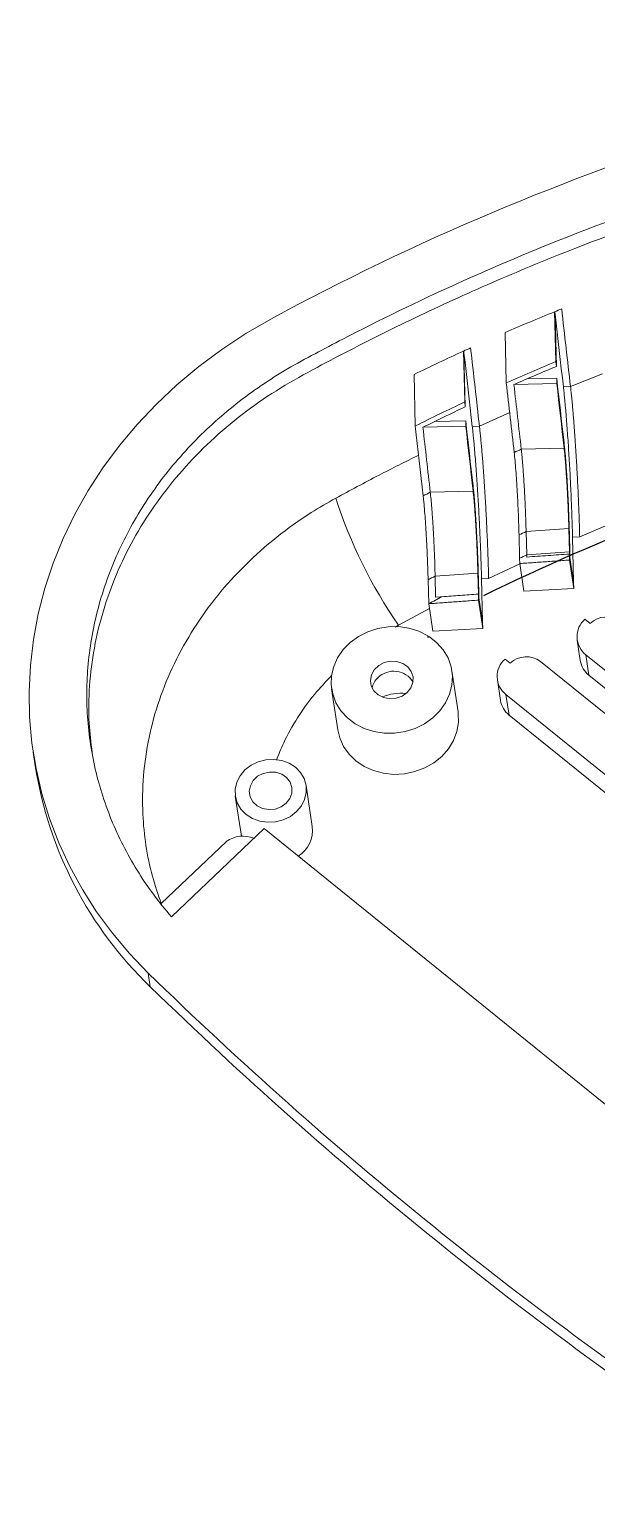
# Model space of a CAD drawing. Header units: inches. Extents: x 1474 to 2938, y 573 to 1061.
# Drawn here: x 2018.2 to 2046, y 698 to 769.2 of the extents above; entities that cross this region are included whole.
import ezdxf

# ---------------------------------------------------------------- set-up
doc = ezdxf.new("R2010")
doc.units = ezdxf.units.IN

msp = doc.modelspace()

# ---------------------------------------------------------------- linework, layer by layer
at = {"color": 7, "linetype": 'Continuous', "lineweight": 15}
for p, q in [((2043.912, 755.382), (2043.971, 752.946)), ((2043.935, 755.27), (2043.998, 752.711)), ((2041.551, 751.899), (2041.49, 754.362)), ((2039.458, 753.455), (2039.519, 750.968)), ((2039.481, 753.358), (2039.545, 750.731)), ((2043.998, 752.711), (2043.971, 752.946)), ((2037.101, 749.796), (2037.039, 752.314)), ((2042.561, 752.097), (2044.016, 752.136)), ((2044.016, 752.136), (2044.018, 751.873)), ((2044.018, 751.873), (2041.923, 751.817)), ((2044.342, 751.701), (2044.691, 751.719)), ((2039.545, 750.731), (2039.519, 750.968)), ((2039.566, 750.052), (2038.039, 750.009)), ((2039.568, 749.79), (2039.566, 750.052)), ((2037.473, 749.731), (2039.568, 749.79)), ((2039.888, 749.768), (2040.237, 749.786)), ((2044.377, 748.713), (2042.282, 748.657)), ((2044.375, 748.975), (2044.377, 748.713)), ((2037.833, 746.549), (2039.927, 746.609)), ((2039.927, 746.609), (2039.925, 746.871)), ((2042.201, 743.326), (2042.173, 744.469)), ((2044.608, 744.776), (2042.519, 744.629)), ((2042.547, 743.488), (2042.519, 744.629)), ((2044.633, 744.609), (2044.608, 744.776)), ((2044.635, 743.637), (2044.608, 744.776)), ((2044.661, 743.459), (2044.633, 744.609)), ((2044.79, 744.355), (2045.139, 744.374)), ((2044.844, 742.153), (2044.79, 744.355)), ((2042.547, 743.488), (2044.635, 743.637)), ((2042.549, 743.383), (2042.547, 743.488)), ((2044.635, 743.637), (2044.637, 743.53)), ((2044.635, 743.637), (2044.661, 743.459)), ((2044.661, 743.459), (2044.663, 743.362)), ((2042.206, 743.064), (2042.201, 743.326)), ((2042.206, 743.064), (2042.408, 741.715)), ((2044.643, 743.236), (2044.851, 741.846)), ((2044.663, 743.362), (2044.844, 742.153)), ((2037.755, 741.098), (2037.726, 742.271)), ((2038.071, 742.451), (2040.16, 742.595)), ((2038.096, 741.424), (2038.071, 742.451)), ((2040.16, 742.595), (2040.185, 742.428)), ((2040.16, 742.595), (2040.185, 741.569)), ((2040.185, 742.428), (2040.21, 741.402)), ((2040.339, 742.31), (2040.688, 742.328)), ((2040.391, 740.198), (2040.339, 742.31)), ((2044.851, 741.846), (2044.844, 742.153)), ((2038.096, 741.424), (2040.185, 741.569)), ((2038.405, 741.44), (2038.096, 741.424)), ((2040.21, 741.402), (2040.391, 740.198)), ((2044.851, 741.846), (2042.408, 741.715)), ((2037.755, 741.098), (2037.955, 739.761)), ((2040.191, 741.274), (2040.398, 739.891)), ((2040.398, 739.891), (2037.955, 739.761)), ((2040.398, 739.891), (2040.391, 740.198)), ((2045.396, 740.341), (2045.648, 740.137)), ((2037.711, 739.45), (2037.709, 739.536)), ((2037.721, 739.456), (2037.709, 739.536)), ((2037.783, 739.489), (2037.711, 739.45)), ((2045.02, 739.318), (2045.17, 738.315)), ((2059.304, 727.391), (2045.438, 738.605)), ((2045.438, 738.605), (2045.589, 737.602)), ((2039.195, 735.807), (2038.894, 737.812)), ((2041.49, 738.394), (2041.742, 738.19)), ((2043.222, 738.269), (2058.097, 726.24)), ((2041.114, 737.371), (2041.264, 736.368)), ((2059.455, 726.388), (2045.589, 737.602)), ((2033.01, 736.93), (2033.311, 734.924)), ((2056.407, 724.629), (2041.532, 736.658)), ((2041.532, 736.658), (2041.683, 735.655)), ((2056.557, 723.626), (2041.683, 735.655)), ((2018.417, 733.832), (2018.517, 733.163)), ((2032.062, 730.202), (2031.761, 732.207)), ((2028.3, 731.688), (2028.595, 729.722)), ((2025.182, 725.783), (2029.71, 730.099)), ((2029.71, 730.099), (2060.602, 705.117)), ((2027.86, 729.463), (2024.677, 726.429)), ((2024.042, 723.033), (2024.142, 722.365))]:
    msp.add_line(p, q, dxfattribs=at)
at = {"color": 8, "linetype": 'Continuous', "lineweight": 15}
for p, q in [((2046.256, 752.345), (2044.691, 751.719)), ((2041.715, 750.451), (2040.237, 749.786)), ((2045.139, 744.374), (2046.743, 745.052)), ((2040.688, 742.328), (2042.208, 743.053)), ((2036.277, 740.053), (2037.79, 740.861)), ((2036.108, 739.953), (2036.277, 740.053))]:
    msp.add_line(p, q, dxfattribs=at)
at = {"color": 7, "linetype": 'Continuous', "lineweight": 15, "flags": 128}
for points in [[(2030.034, 755.022), (2028.811, 754.31), (2027.635, 753.536), (2026.513, 752.702), (2025.447, 751.812), (2024.443, 750.868), (2023.502, 749.874), (2022.63, 748.835), (2021.829, 747.753), (2021.102, 746.633), (2020.452, 745.478), (2019.881, 744.294), (2019.392, 743.084), (2018.985, 741.853), (2018.664, 740.606), (2018.428, 739.347), (2018.279, 738.08), (2018.217, 736.811), (2018.242, 735.543), (2018.355, 734.283), (2018.555, 733.033), (2018.841, 731.8), (2019.212, 730.587), (2019.667, 729.399), (2020.204, 728.241), (2020.821, 727.116), (2021.516, 726.029), (2022.287, 724.983), (2023.13, 723.984), (2024.042, 723.033)], [(2043.935, 755.27), (2043.932, 755.299), (2043.929, 755.328), (2043.925, 755.358), (2043.922, 755.387)], [(2044.342, 751.701), (2044.291, 752.147), (2044.24, 752.593), (2044.189, 753.039), (2044.139, 753.485), (2044.088, 753.932), (2044.037, 754.378), (2043.986, 754.824), (2043.935, 755.27)], [(2039.481, 753.358), (2039.478, 753.387), (2039.474, 753.417), (2039.471, 753.446), (2039.469, 753.46)], [(2039.888, 749.768), (2039.837, 750.216), (2039.786, 750.665), (2039.735, 751.114), (2039.685, 751.563), (2039.634, 752.012), (2039.583, 752.46), (2039.532, 752.909), (2039.481, 753.358)], [(2044.375, 748.975), (2044.33, 749.371), (2044.285, 749.766), (2044.24, 750.161), (2044.195, 750.556), (2044.15, 750.951), (2044.106, 751.346), (2044.061, 751.741), (2044.016, 752.136)], [(2044.377, 748.713), (2044.332, 749.108), (2044.287, 749.503), (2044.242, 749.898), (2044.197, 750.293), (2044.152, 750.688), (2044.107, 751.083), (2044.063, 751.478), (2044.018, 751.873)], [(2039.925, 746.871), (2039.88, 747.269), (2039.835, 747.666), (2039.79, 748.064), (2039.746, 748.462), (2039.701, 748.86), (2039.656, 749.257), (2039.611, 749.655), (2039.566, 750.052)], [(2037.487, 746.375), (2037.439, 746.803), (2037.391, 747.231), (2037.343, 747.658), (2037.294, 748.086), (2037.246, 748.513), (2037.198, 748.941), (2037.149, 749.368), (2037.101, 749.796)], [(2039.927, 746.609), (2039.882, 747.006), (2039.837, 747.404), (2039.792, 747.802), (2039.747, 748.2), (2039.702, 748.597), (2039.657, 748.995), (2039.613, 749.393), (2039.568, 749.79)], [(2044.643, 743.236), (2044.64, 743.383), (2044.637, 743.53)], [(2040.191, 741.274), (2040.186, 741.541), (2040.185, 741.569)], [(2037.709, 739.536), (2037.269, 739.757), (2036.79, 739.905), (2036.285, 739.978), (2035.771, 739.972), (2035.262, 739.887), (2034.774, 739.727), (2034.321, 739.497), (2033.917, 739.202), (2033.575, 738.852), (2033.304, 738.457), (2033.112, 738.03), (2033.006, 737.583), (2032.989, 737.13), (2033.061, 736.684), (2033.22, 736.258), (2033.461, 735.866), (2033.777, 735.52), (2034.158, 735.229), (2034.594, 735.002), (2035.07, 734.847), (2035.573, 734.767), (2036.087, 734.766), (2036.597, 734.844), (2037.088, 734.997), (2037.545, 735.222), (2037.953, 735.511), (2038.302, 735.856), (2038.58, 736.247), (2038.778, 736.672), (2038.892, 737.118), (2038.917, 737.571), (2038.854, 738.018), (2038.702, 738.446), (2038.469, 738.842), (2038.159, 739.193), (2037.783, 739.489)], [(2036.709, 736.759), (2036.888, 736.99), (2036.985, 737.255), (2036.99, 737.53), (2036.903, 737.79), (2036.731, 738.014), (2036.49, 738.18), (2036.201, 738.275), (2035.891, 738.289), (2035.585, 738.222), (2035.312, 738.079), (2035.096, 737.873), (2034.956, 737.622), (2034.905, 737.35), (2034.947, 737.079), (2035.078, 736.834), (2035.286, 736.637), (2035.554, 736.505), (2035.857, 736.45), (2036.169, 736.477), (2036.461, 736.583), (2036.709, 736.759)], [(2033.311, 734.924), (2033.404, 734.537), (2033.591, 734.119), (2033.86, 733.739), (2034.2, 733.409), (2034.604, 733.137), (2035.057, 732.934), (2035.547, 732.804), (2036.058, 732.752), (2036.575, 732.78), (2037.083, 732.886), (2037.565, 733.068), (2038.007, 733.319), (2038.396, 733.632), (2038.72, 733.998), (2038.969, 734.406), (2039.135, 734.843), (2039.214, 735.296), (2039.203, 735.75), (2039.195, 735.807)], [(2031.291, 730.928), (2031.528, 731.21), (2031.69, 731.529), (2031.769, 731.868), (2031.761, 732.212), (2031.665, 732.543), (2031.488, 732.843), (2031.238, 733.099), (2030.927, 733.297), (2030.572, 733.427), (2030.189, 733.483), (2029.798, 733.463), (2029.419, 733.366), (2029.07, 733.198), (2028.77, 732.967), (2028.533, 732.686), (2028.371, 732.367), (2028.292, 732.027), (2028.301, 731.683), (2028.396, 731.353), (2028.573, 731.052), (2028.823, 730.797), (2029.134, 730.599), (2029.49, 730.468), (2029.873, 730.412), (2030.263, 730.433), (2030.643, 730.53), (2030.991, 730.698), (2031.291, 730.928)], [(2030.787, 731.336), (2030.967, 731.567), (2031.064, 731.832), (2031.069, 732.106), (2030.981, 732.367), (2030.81, 732.591), (2030.569, 732.757), (2030.28, 732.852), (2029.969, 732.866), (2029.664, 732.799), (2029.391, 732.656), (2029.175, 732.45), (2029.035, 732.199), (2028.984, 731.926), (2029.025, 731.656), (2029.156, 731.411), (2029.365, 731.213), (2029.633, 731.081), (2029.936, 731.027), (2030.248, 731.053), (2030.54, 731.16), (2030.787, 731.336)]]:
    msp.add_lwpolyline(points, dxfattribs=at)
at = {"color": 7, "linetype": 'Continuous', "lineweight": 15}
for centre, radius, start, end in [((2088.701, 646.936), 122.981, 96.16304, 118.49203), ((2088.117, 647.566), 114.253, 112.72955, 114.0522), ((2088.154, 647.382), 114.21, 112.74423, 113.87772), ((2087.632, 648.622), 113.091, 115.17851, 116.53969), ((2087.673, 648.434), 113.053, 115.19535, 116.36171), ((2088.305, 645.716), 112.761, 114.08859, 114.28113), ((2087.781, 646.816), 111.541, 116.60273, 116.80123), ((2056.05, 753.686), 24.017, 198.0053, 214.58642), ((2088.254, 645.602), 109.078, 114.78971, 114.98981), ((2088.168, 645.987), 107.647, 115.07498, 115.27818), ((2087.692, 646.742), 107.807, 117.40519, 117.61197), ((2087.613, 647.101), 106.401, 117.54675, 117.94239), ((2046.141, 739.491), 1.131, 131.24279, 231.56404), ((2046.435, 739.301), 1.149, 52.85266, 133.25397), ((2042.529, 737.354), 1.149, 52.85266, 133.25397), ((2036.046, 736.695), 1.104, 31.39897, 134.57188), ((2042.235, 737.544), 1.131, 131.24279, 231.56404), ((2046.287, 738.492), 1.131, 188.97082, 231.8499), ((2035.885, 736.813), 0.907, 132.60675, 170.02157), ((2036.377, 734.54), 2.182, 82.87007, 114.18858), ((2042.381, 736.545), 1.131, 188.97082, 231.8499), ((2037.34, 736.104), 19.051, 188.87904, 226.15272), ((2030.557, 730.023), 1.516, 302.83908, 6.78555), ((2028.68, 728.349), 1.383, 67.33264, 126.37305), ((2164.449, 866.993), 201.094, 225.71578, 236.35931), ((2164.549, 866.325), 201.094, 225.71578, 236.35931)]:
    msp.add_arc(centre, radius, start, end, dxfattribs=at)
at = {"color": 7, "linetype": 'Continuous'}
msp.add_arc((2089.645, 641.003), 111.886, 96.19529, 116.08782, dxfattribs=at)
at = {"color": 7, "linetype": 'Continuous', "lineweight": 15}
for points, knots in [([(2025.182, 725.783), (2024.871, 726.14), (2024.574, 726.509), (2024.012, 727.269), (2023.745, 727.663), (2023.001, 728.864), (2022.581, 729.692), (2021.886, 731.398), (2021.611, 732.277), (2021.312, 733.635), (2021.233, 734.092), (2021.113, 735.005), (2021.073, 735.462), (2021.012, 736.835), (2021.048, 737.755), (2021.222, 739.139), (2021.3, 739.603), (2021.495, 740.52), (2021.611, 740.974), (2022.016, 742.321), (2022.36, 743.199), (2022.987, 744.486), (2023.214, 744.911), (2023.708, 745.749), (2023.972, 746.16), (2024.809, 747.361), (2025.429, 748.12), (2026.452, 749.198), (2026.808, 749.548), (2027.551, 750.226), (2027.94, 750.557), (2029.138, 751.502), (2029.978, 752.073), (2031.296, 752.844), (2031.746, 753.085), (2032.647, 753.568), (2033.099, 753.806), (2035.37, 754.985), (2037.218, 755.883), (2040.975, 757.587), (2042.876, 758.39), (2046.723, 759.898), (2048.669, 760.603), (2052.607, 761.914), (2054.597, 762.521), (2058.606, 763.629), (2060.627, 764.132), (2064.697, 765.033), (2066.74, 765.432), (2070.843, 766.122), (2072.903, 766.414), (2075.489, 766.714), (2076.006, 766.774), (2077.047, 766.853), (2077.572, 766.875), (2079.131, 766.891), (2080.159, 766.833), (2082.19, 766.585), (2083.194, 766.395), (2085.176, 765.876), (2086.131, 765.553), (2087.967, 764.789), (2088.849, 764.347), (2090.117, 763.591), (2090.532, 763.322), (2091.33, 762.762), (2091.715, 762.47), (2092.827, 761.558), (2093.512, 760.902), (2094.454, 759.848), (2094.754, 759.485), (2095.324, 758.734), (2095.592, 758.349), (2096.342, 757.176), (2096.771, 756.365), (2097.308, 755.105), (2097.47, 754.677), (2097.757, 753.809), (2097.884, 753.365), (2098.203, 752.029), (2098.338, 751.131), (2098.426, 749.774), (2098.437, 749.32), (2098.423, 748.635), (2098.413, 748.407), (2098.39, 747.949), (2098.377, 747.72), (2098.257, 745.66), (2098.089, 743.835), (2097.407, 738.391), (2096.716, 734.798), (2094.869, 727.683), (2093.713, 724.161), (2091.969, 719.804), (2091.605, 718.934), (2090.848, 717.204), (2090.456, 716.344), (2089.24, 713.782), (2088.374, 712.095), (2087.224, 710.014), (2086.99, 709.599), (2086.517, 708.772), (2086.28, 708.358), (2085.767, 707.547), (2085.494, 707.148), (2084.911, 706.365), (2084.601, 705.979), (2083.622, 704.85), (2082.914, 704.148), (2081.394, 702.84), (2080.582, 702.235), (2079.283, 701.402), (2078.835, 701.136), (2077.928, 700.639), (2077.467, 700.406), (2076.06, 699.755), (2075.092, 699.383), (2073.592, 698.918), (2073.083, 698.778), (2072.055, 698.532), (2071.54, 698.427), (2069.989, 698.164), (2068.95, 698.057), (2067.384, 697.999), (2066.861, 697.997), (2065.811, 698.027), (2065.284, 698.06), (2063.727, 698.21), (2062.709, 698.378), (2061.214, 698.73), (2060.721, 698.864), (2059.745, 699.166), (2059.261, 699.335), (2057.834, 699.888), (2056.931, 700.317), (2056.074, 700.8)], [0, 0, 0, 0, 0.007812, 0.007812, 0.015625, 0.015625, 0.03125, 0.03125, 0.046875, 0.046875, 0.054688, 0.054688, 0.0625, 0.0625, 0.078125, 0.078125, 0.085937, 0.085937, 0.09375, 0.09375, 0.109375, 0.109375, 0.117187, 0.117187, 0.125, 0.125, 0.140625, 0.140625, 0.148437, 0.148437, 0.15625, 0.15625, 0.171875, 0.171875, 0.179687, 0.179687, 0.1875, 0.1875, 0.21875, 0.21875, 0.25, 0.25, 0.28125, 0.28125, 0.3125, 0.3125, 0.34375, 0.34375, 0.375, 0.375, 0.40625, 0.40625, 0.414062, 0.414062, 0.421875, 0.421875, 0.4375, 0.4375, 0.453125, 0.453125, 0.46875, 0.46875, 0.484375, 0.484375, 0.492187, 0.492187, 0.5, 0.5, 0.515625, 0.515625, 0.523437, 0.523437, 0.53125, 0.53125, 0.546875, 0.546875, 0.554687, 0.554687, 0.5625, 0.5625, 0.578125, 0.578125, 0.585937, 0.585937, 0.589844, 0.589844, 0.59375, 0.59375, 0.625, 0.625, 0.6875, 0.6875, 0.75, 0.75, 0.765625, 0.765625, 0.78125, 0.78125, 0.8125, 0.8125, 0.820312, 0.820312, 0.828125, 0.828125, 0.835937, 0.835937, 0.84375, 0.84375, 0.859375, 0.859375, 0.875, 0.875, 0.882812, 0.882812, 0.890625, 0.890625, 0.90625, 0.90625, 0.914062, 0.914062, 0.921875, 0.921875, 0.9375, 0.9375, 0.945312, 0.945312, 0.953125, 0.953125, 0.96875, 0.96875, 0.976562, 0.976562, 0.984375, 0.984375, 1, 1, 1, 1]), ([(2021.299, 733.818), (2021.24, 734.295), (2021.106, 735.378), (2021.144, 737.093), (2021.371, 738.936), (2021.812, 740.757), (2022.453, 742.535), (2023.291, 744.257), (2024.318, 745.903), (2025.523, 747.455), (2026.892, 748.9), (2028.413, 750.222), (2030.065, 751.41), (2031.84, 752.426), (2034.256, 753.695), (2037.318, 755.222), (2041.071, 756.923), (2045.144, 758.602), (2049.549, 760.224), (2054.292, 761.749), (2059.106, 763.08), (2063.974, 764.211), (2068.067, 764.986), (2071.357, 765.507), (2073.832, 765.838), (2076.314, 766.155), (2078.81, 766.256), (2081.147, 766.092), (2083.304, 765.732), (2085.272, 765.217), (2087.163, 764.53), (2088.96, 763.681), (2090.647, 762.675), (2092.207, 761.522), (2093.621, 760.236), (2094.88, 758.828), (2095.969, 757.309), (2096.88, 755.7), (2097.594, 754.011), (2098.09, 752.425), (2098.254, 751.39), (2098.323, 750.956)], [0, 0, 0, 0, 0.015936, 0.036194, 0.056598, 0.076989, 0.097246, 0.11757, 0.138024, 0.158308, 0.178584, 0.199027, 0.219314, 0.239456, 0.259597, 0.299926, 0.340325, 0.380677, 0.429088, 0.477565, 0.526038, 0.574522, 0.622933, 0.647124, 0.671322, 0.695543, 0.71982, 0.743885, 0.76397, 0.784209, 0.804298, 0.824344, 0.844543, 0.864704, 0.884743, 0.904857, 0.92509, 0.945156, 0.965216, 0.985445, 1, 1, 1, 1]), ([(2044.342, 751.701), (2044.347, 751.656), (2044.357, 751.568), (2044.372, 751.428), (2044.387, 751.283), (2044.402, 751.132), (2044.424, 750.9), (2044.454, 750.572), (2044.49, 750.139), (2044.525, 749.684), (2044.571, 749.055), (2044.613, 748.399), (2044.652, 747.733), (2044.679, 747.233), (2044.704, 746.731), (2044.725, 746.267), (2044.742, 745.843), (2044.757, 745.459), (2044.769, 745.083), (2044.781, 744.713), (2044.787, 744.475), (2044.79, 744.355)], [0, 0, 0, 0, 0.02493, 0.049851, 0.074798, 0.099807, 0.124915, 0.187262, 0.25004, 0.312168, 0.374787, 0.499988, 0.562073, 0.624637, 0.687094, 0.749971, 0.799928, 0.849718, 0.899533, 0.949564, 1, 1, 1, 1]), ([(2044.691, 751.719), (2044.696, 751.676), (2044.705, 751.589), (2044.72, 751.451), (2044.735, 751.308), (2044.75, 751.159), (2044.765, 751.004), (2044.78, 750.844), (2044.795, 750.679), (2044.809, 750.508), (2044.824, 750.333), (2044.858, 749.927), (2044.909, 749.243), (2044.972, 748.274), (2045.028, 747.262), (2045.066, 746.481), (2045.089, 745.909), (2045.103, 745.551), (2045.116, 745.172), (2045.129, 744.774), (2045.135, 744.51), (2045.139, 744.374)], [0, 0, 0, 0, 0.02447, 0.049051, 0.073745, 0.098557, 0.123493, 0.148555, 0.173748, 0.199076, 0.224543, 0.250153, 0.372046, 0.500054, 0.619847, 0.749907, 0.792555, 0.838893, 0.888917, 0.942622, 1, 1, 1, 1]), ([(2039.888, 749.768), (2039.892, 749.73), (2039.901, 749.655), (2039.913, 749.538), (2039.926, 749.417), (2039.938, 749.291), (2039.951, 749.162), (2039.972, 748.942), (2040.001, 748.616), (2040.038, 748.175), (2040.074, 747.711), (2040.119, 747.07), (2040.162, 746.403), (2040.201, 745.728), (2040.228, 745.221), (2040.252, 744.713), (2040.273, 744.244), (2040.291, 743.815), (2040.305, 743.427), (2040.318, 743.046), (2040.33, 742.672), (2040.336, 742.431), (2040.339, 742.31)], [0, 0, 0, 0, 0.020755, 0.041505, 0.062272, 0.083078, 0.103944, 0.124893, 0.187197, 0.250034, 0.312093, 0.374756, 0.499973, 0.562009, 0.624622, 0.687032, 0.74994, 0.799838, 0.849612, 0.899445, 0.949515, 1, 1, 1, 1]), ([(2040.237, 749.786), (2040.241, 749.746), (2040.25, 749.666), (2040.264, 749.539), (2040.278, 749.408), (2040.291, 749.272), (2040.305, 749.13), (2040.319, 748.985), (2040.332, 748.834), (2040.346, 748.679), (2040.36, 748.519), (2040.373, 748.356), (2040.406, 747.953), (2040.457, 747.262), (2040.521, 746.277), (2040.577, 745.25), (2040.614, 744.46), (2040.638, 743.881), (2040.651, 743.519), (2040.665, 743.136), (2040.677, 742.733), (2040.684, 742.466), (2040.688, 742.328)], [0, 0, 0, 0, 0.022184, 0.044467, 0.066853, 0.089347, 0.111951, 0.134672, 0.157512, 0.180475, 0.203566, 0.226789, 0.250146, 0.371782, 0.500035, 0.619637, 0.749877, 0.792539, 0.838888, 0.888919, 0.942626, 1, 1, 1, 1]), ([(2042.173, 744.469), (2042.165, 744.791), (2042.154, 745.129), (2042.132, 745.66), (2042.124, 745.843), (2042.107, 746.204), (2042.097, 746.385), (2042.077, 746.745), (2042.066, 746.925), (2042.042, 747.283), (2042.03, 747.455), (2042.004, 747.787), (2041.991, 747.948), (2041.964, 748.244), (2041.95, 748.38), (2041.936, 748.501)], [0, 0, 0, 0, 0.25, 0.25, 0.375, 0.375, 0.5, 0.5, 0.625, 0.625, 0.75, 0.75, 0.875, 0.875, 1, 1, 1, 1]), ([(2042.519, 744.629), (2042.517, 744.679), (2042.515, 744.779), (2042.511, 744.931), (2042.506, 745.08), (2042.501, 745.227), (2042.496, 745.371), (2042.491, 745.513), (2042.485, 745.651), (2042.479, 745.786), (2042.474, 745.918), (2042.468, 746.046), (2042.462, 746.171), (2042.456, 746.29), (2042.45, 746.405), (2042.444, 746.515), (2042.438, 746.621), (2042.429, 746.791), (2042.415, 747.025), (2042.396, 747.316), (2042.377, 747.59), (2042.358, 747.846), (2042.339, 748.082), (2042.32, 748.296), (2042.301, 748.489), (2042.288, 748.601), (2042.282, 748.657)], [0, 0, 0, 0, 0.039258, 0.077598, 0.114778, 0.150628, 0.185456, 0.219125, 0.251724, 0.283396, 0.313923, 0.343732, 0.372471, 0.399913, 0.426166, 0.451484, 0.475616, 0.498729, 0.568695, 0.63733, 0.702807, 0.76599, 0.827685, 0.886843, 0.943886, 1, 1, 1, 1]), ([(2044.633, 744.609), (2044.626, 744.866), (2044.615, 745.222), (2044.601, 745.596), (2044.589, 745.879), (2044.58, 746.074), (2044.571, 746.268), (2044.561, 746.465), (2044.551, 746.659), (2044.535, 746.947), (2044.523, 747.142), (2044.511, 747.337), (2044.496, 747.564), (2044.483, 747.755), (2044.469, 747.939), (2044.453, 748.152), (2044.438, 748.33), (2044.423, 748.497), (2044.405, 748.69), (2044.39, 748.841), (2044.375, 748.975)], [0, 0, 0, 0, 0.186667, 0.25, 0.25, 0.373333, 0.375, 0.375, 0.5, 0.5, 0.56, 0.625, 0.625, 0.706667, 0.75, 0.75, 0.853333, 0.875, 0.875, 1, 1, 1, 1]), ([(2044.608, 744.776), (2044.602, 745.012), (2044.592, 745.339), (2044.578, 745.683), (2044.568, 745.942), (2044.56, 746.121), (2044.551, 746.298), (2044.542, 746.477), (2044.533, 746.654), (2044.518, 746.914), (2044.508, 747.09), (2044.497, 747.265), (2044.483, 747.47), (2044.471, 747.64), (2044.459, 747.804), (2044.445, 747.993), (2044.432, 748.15), (2044.419, 748.296), (2044.403, 748.464), (2044.39, 748.595), (2044.377, 748.713)], [0, 0, 0, 0, 0.186667, 0.25, 0.25, 0.373333, 0.375, 0.375, 0.5, 0.5, 0.56, 0.625, 0.625, 0.706667, 0.75, 0.75, 0.853333, 0.875, 0.875, 1, 1, 1, 1]), ([(2037.726, 742.271), (2037.724, 742.324), (2037.722, 742.429), (2037.717, 742.59), (2037.712, 742.753), (2037.707, 742.917), (2037.701, 743.084), (2037.694, 743.253), (2037.681, 743.559), (2037.661, 744.005), (2037.63, 744.579), (2037.595, 745.12), (2037.565, 745.532), (2037.541, 745.829), (2037.523, 746.029), (2037.505, 746.213), (2037.493, 746.322), (2037.487, 746.375)], [0, 0, 0, 0, 0.040345, 0.080372, 0.120149, 0.159744, 0.199229, 0.238672, 0.278145, 0.411836, 0.541837, 0.664522, 0.782799, 0.838564, 0.89301, 0.946645, 1, 1, 1, 1]), ([(2038.071, 742.451), (2038.067, 742.633), (2038.061, 742.826), (2038.052, 743.113), (2038.049, 743.211), (2038.041, 743.406), (2038.038, 743.503), (2038.03, 743.701), (2038.025, 743.799), (2038.016, 743.998), (2038.012, 744.097), (2038.002, 744.289), (2037.997, 744.387), (2037.987, 744.577), (2037.981, 744.671), (2037.973, 744.812), (2037.97, 744.857), (2037.965, 744.949), (2037.962, 744.995), (2037.953, 745.131), (2037.947, 745.22), (2037.939, 745.346), (2037.936, 745.389), (2037.93, 745.472), (2037.927, 745.513), (2037.918, 745.633), (2037.912, 745.711), (2037.893, 745.94), (2037.881, 746.079), (2037.857, 746.333), (2037.845, 746.445), (2037.833, 746.549)], [0, 0, 0, 0, 0.125, 0.125, 0.1875, 0.1875, 0.25, 0.25, 0.3125, 0.3125, 0.375, 0.375, 0.4375, 0.4375, 0.5, 0.5, 0.53125, 0.53125, 0.5625, 0.5625, 0.625, 0.625, 0.65625, 0.65625, 0.6875, 0.6875, 0.75, 0.75, 0.875, 0.875, 1, 1, 1, 1]), ([(2040.185, 742.428), (2040.179, 742.688), (2040.168, 743.049), (2040.153, 743.428), (2040.141, 743.714), (2040.133, 743.912), (2040.123, 744.108), (2040.114, 744.307), (2040.103, 744.504), (2040.087, 744.796), (2040.076, 744.994), (2040.063, 745.192), (2040.048, 745.424), (2040.035, 745.619), (2040.021, 745.807), (2040.004, 746.026), (2039.99, 746.209), (2039.974, 746.38), (2039.956, 746.578), (2039.941, 746.733), (2039.925, 746.871)], [0, 0, 0, 0, 0.186667, 0.25, 0.25, 0.373333, 0.375, 0.375, 0.5, 0.5, 0.56, 0.625, 0.625, 0.706667, 0.75, 0.75, 0.853333, 0.875, 0.875, 1, 1, 1, 1]), ([(2040.16, 742.595), (2040.154, 742.835), (2040.144, 743.168), (2040.13, 743.517), (2040.12, 743.781), (2040.112, 743.962), (2040.103, 744.142), (2040.094, 744.324), (2040.085, 744.503), (2040.07, 744.768), (2040.06, 744.947), (2040.049, 745.126), (2040.035, 745.335), (2040.023, 745.509), (2040.011, 745.677), (2039.996, 745.871), (2039.983, 746.032), (2039.97, 746.181), (2039.954, 746.354), (2039.941, 746.488), (2039.927, 746.609)], [0, 0, 0, 0, 0.186667, 0.25, 0.25, 0.373333, 0.375, 0.375, 0.5, 0.5, 0.56, 0.625, 0.625, 0.706667, 0.75, 0.75, 0.853333, 0.875, 0.875, 1, 1, 1, 1]), ([(2044.637, 743.53), (2044.29, 743.505), (2043.593, 743.456), (2042.897, 743.407), (2042.549, 743.383)], [0, 0, 0, 0, 0.49954, 1, 1, 1, 1]), ([(2044.643, 743.236), (2044.527, 743.227), (2044.411, 743.219), (2044.295, 743.211), (2044.063, 743.195), (2043.831, 743.179), (2043.599, 743.162), (2043.366, 743.146), (2043.134, 743.129), (2042.902, 743.113), (2042.67, 743.097), (2042.438, 743.08), (2042.206, 743.064)], [0.000500296, 0.000500296, 0.000500296, 0.000500296, 0.001000622, 0.001000622, 0.001000622, 0.002001243, 0.002001243, 0.002001243, 0.003001866, 0.003001866, 0.003001866, 0.004002488, 0.004002488, 0.004002488, 0.004002488]), ([(2040.185, 741.569), (2039.888, 741.547), (2039.592, 741.526), (2039.295, 741.505), (2038.998, 741.483), (2038.701, 741.462), (2038.405, 741.44)], [0, 0, 0, 0, 0.001279806, 0.001279806, 0.001279806, 0.002559612, 0.002559612, 0.002559612, 0.002559612]), ([(2040.191, 741.274), (2040.075, 741.266), (2039.959, 741.258), (2039.843, 741.249), (2039.611, 741.233), (2039.379, 741.216), (2039.147, 741.199), (2038.915, 741.182), (2038.683, 741.166), (2038.451, 741.149), (2038.219, 741.132), (2037.987, 741.115), (2037.755, 741.098)], [0.000500367, 0.000500367, 0.000500367, 0.000500367, 0.001000764, 0.001000764, 0.001000764, 0.002001528, 0.002001528, 0.002001528, 0.003002293, 0.003002293, 0.003002293, 0.004003058, 0.004003058, 0.004003058, 0.004003058])]:
    msp.add_open_spline(points, degree=3, knots=knots, dxfattribs=at)
for points in [[(2041.49, 754.362), (2042.293, 754.711), (2043.1, 755.051), (2043.912, 755.382)], [(2043.912, 755.382), (2044.027, 755.429), (2044.142, 755.476), (2044.258, 755.523)], [(2044.258, 755.523), (2044.402, 754.255), (2044.546, 752.987), (2044.691, 751.719)], [(2037.039, 752.314), (2037.84, 752.703), (2038.646, 753.083), (2039.458, 753.455)], [(2039.458, 753.455), (2039.573, 753.507), (2039.688, 753.56), (2039.803, 753.612)], [(2039.803, 753.612), (2039.948, 752.337), (2040.092, 751.062), (2040.237, 749.786)], [(2041.936, 748.501), (2041.808, 749.634), (2041.679, 750.766), (2041.551, 751.899)], [(2042.282, 748.657), (2042.162, 749.71), (2042.043, 750.764), (2041.923, 751.817)], [(2037.833, 746.549), (2037.713, 747.61), (2037.593, 748.67), (2037.473, 749.731)]]:
    msp.add_open_spline(points, degree=3, dxfattribs=at)
at = {"color": 8, "linetype": 'Continuous', "lineweight": 15}
for points, knots in [([(2037.263, 748.366), (2036.616, 748.043), (2035.251, 747.363), (2033.913, 746.642), (2033.209, 746.262)], [0, 0, 0, 0, 0.474033, 1, 1, 1, 1]), ([(2033.209, 746.262), (2032.805, 746.032), (2031.796, 745.455), (2030.3, 744.374), (2028.764, 743.016), (2027.404, 741.52), (2026.242, 739.903), (2025.285, 738.189), (2024.546, 736.399), (2024.042, 734.555), (2023.772, 732.682), (2023.739, 730.912), (2023.907, 729.272), (2024.199, 727.804), (2024.522, 726.873), (2024.676, 726.428)], [0, 0, 0, 0, 0.05515, 0.137974, 0.221061, 0.303884, 0.386743, 0.469866, 0.552728, 0.635558, 0.718654, 0.801486, 0.869567, 0.937648, 1, 1, 1, 1]), ([(2030.312, 733.444), (2030.423, 733.73), (2030.7, 734.444), (2031.325, 735.524), (2032.107, 736.639), (2032.731, 737.295), (2033.024, 737.604)], [0, 0, 0, 0, 0.188742, 0.470454, 0.751264, 1, 1, 1, 1])]:
    msp.add_open_spline(points, degree=3, knots=knots, dxfattribs=at)

doc.saveas('drawing.dxf')
